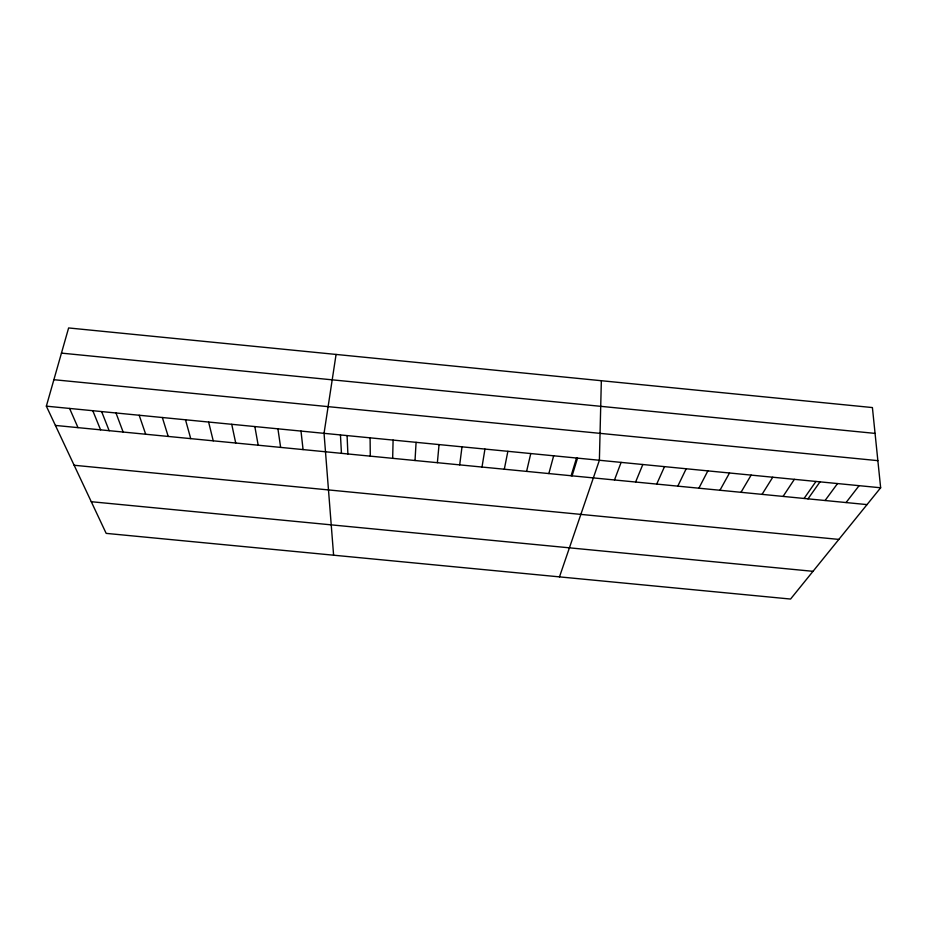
<?xml version="1.0" encoding="UTF-8"?>
<svg xmlns="http://www.w3.org/2000/svg" width="927" height="927" viewBox="0 0 927 927"><rect width="100%" height="100%" fill="white"/><g stroke="black" fill="none" stroke-linecap="round" stroke-linejoin="round"><path stroke-width="1.39" d="M392.666 458.332L393.094 440.082M601.345 380.719L599.387 460.267L559.479 576.872M415.018 460.51L416.084 442.33M437.37 462.689L439.05 444.578M459.699 464.867L462.005 446.826M336.072 354.438L324.044 433.326L333.604 555.192M482.005 467.046L484.948 449.074M504.311 469.224L507.869 451.31M526.594 471.391L530.765 453.546M548.854 473.57L553.662 455.794M46.35 406.165L68.621 327.949L872.411 407.567L880.65 487.776L790.557 599.051L106.165 533.373L46.35 406.165L880.65 487.776M571.113 475.736L576.536 458.031M572.075 475.899L577.521 458.181M614.485 479.966L621.113 462.388M635.609 482.028L642.817 464.508M656.71 484.091L664.508 466.64M677.799 486.142L686.189 468.761M698.888 488.205L707.857 470.881M719.955 490.256L729.503 472.99M740.997 492.307L751.137 475.111M762.04 494.358L772.759 477.231M783.072 496.408L794.369 479.34M804.08 498.459L815.957 481.449M807.973 498.911L819.978 481.901M825.076 500.51L837.533 483.558M846.061 502.561L859.097 485.678M55.411 425.435L867.023 504.601M74.137 465.261L838.842 539.41M91.286 501.716L813.002 571.322M61.449 353.117L875.065 433.396M53.882 379.699L877.869 460.649M69.583 408.436L78.007 427.637M92.793 410.707L100.579 429.838M101.646 411.634L109.189 430.754M115.991 412.978L123.14 432.04M139.177 415.238L145.69 434.242M162.341 417.509L168.216 436.432M185.493 419.769L190.73 438.633M208.621 422.04L213.233 440.823M231.738 424.299L235.713 443.013M254.844 426.559L258.181 445.215M277.926 428.819L280.638 447.405M300.997 431.067L303.071 449.583M340.452 434.995L341.449 453.407M347.08 435.586L347.892 453.963M370.093 437.834L370.29 456.142"/></g></svg>
